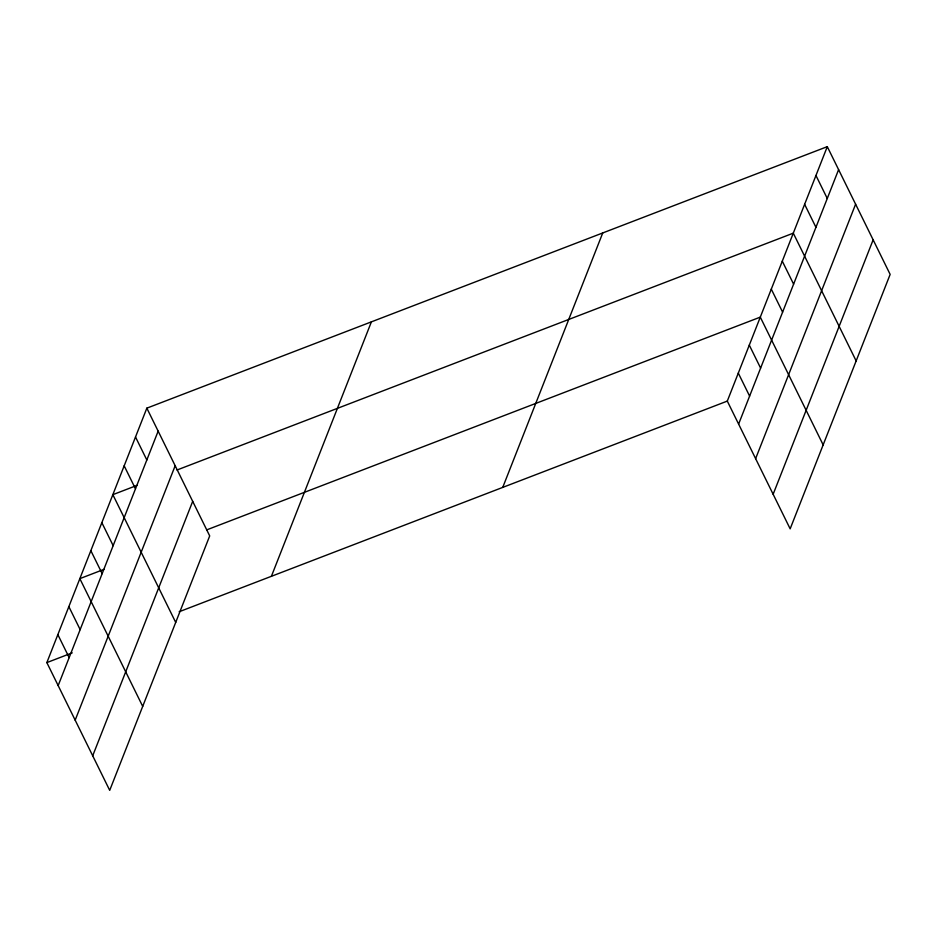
<?xml version="1.0" encoding="UTF-8"?>
<svg xmlns="http://www.w3.org/2000/svg" width="937" height="937" viewBox="0 0 937 937"><rect width="100%" height="100%" fill="white"/><g stroke="black" fill="none" stroke-linecap="round" stroke-linejoin="round"><path stroke-width="1.41" d="M146.84 408.157L209.701 535.905L109.711 790.348L46.85 662.6L146.84 408.157L827.289 146.652L890.15 274.4L790.16 528.843L727.299 401.095L827.289 146.652M58.164 685.591L158.154 431.149M75.171 720.166L175.172 465.724M92.704 755.784L192.694 501.342M271.402 576.302L371.392 321.859M502.747 487.392L602.737 232.95M738.614 424.086L838.603 169.644M755.62 458.65L855.61 204.207M773.142 494.267L873.143 239.825M136.907 485.425L112.85 494.666L175.711 622.414M176.999 470.011L793.288 233.161L856.149 360.909M103.902 569.391L79.844 578.633L142.705 706.381M206.819 529.838L760.294 317.128L823.154 444.876M46.85 662.6L72.243 652.843M179.178 611.744L727.299 401.095M815.963 175.488L827.266 198.48M804.625 204.325L815.94 227.316M782.29 261.154L793.604 284.134M771.292 289.135L782.606 312.126M749.295 345.121L760.61 368.1M738.297 373.102L749.612 396.093M135.514 436.993L146.828 459.985M124.176 465.83L135.49 488.821M101.852 522.659L113.154 545.65M90.842 550.651L102.156 573.643M68.846 606.626L80.16 629.617M57.848 634.618L69.162 657.61"/></g></svg>
